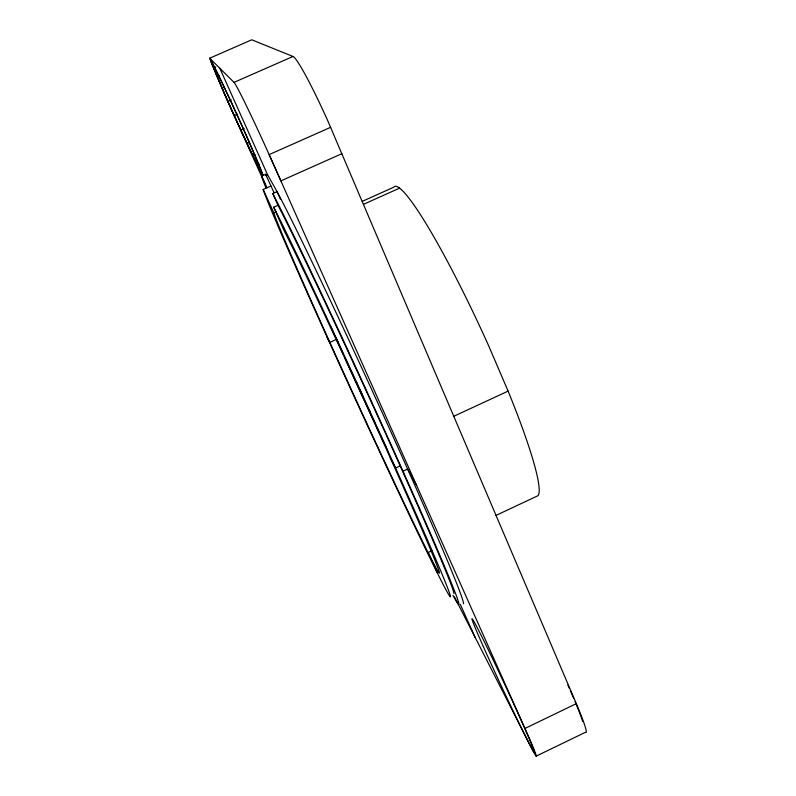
<?xml version="1.0" encoding="UTF-8"?>
<svg xmlns="http://www.w3.org/2000/svg" width="796" height="796" viewBox="0 0 796 796"><rect width="100%" height="100%" fill="white"/><g stroke="black" fill="none" stroke-linecap="round" stroke-linejoin="round"><path stroke-width="1.19" d="M262.839 174.991C247.168 136.206 229.935 97.739 210.88 60.426C226.074 99.43 243.835 137.678 262.551 175.07M454.476 596.9L533.768 752.339A70.147 1.781 65 0 0 524.952 728.449L576.314 703.664L327.415 119.947A81.869 6.408 66.2 0 0 293.008 56.466L251.765 39.8L209.696 58.208L224.82 94.744L264.839 183.597M536.066 756.2L585.368 732.32A69.948 4.517 64.4 0 0 576.314 703.664M432.347 550.543L428.168 552.504L437.084 572.244M495.779 515.519L538.056 495.659A170.573 18.945 65.3 0 0 508.107 391.115L488.664 345.802A170.573 18.945 65.3 0 0 393.672 187.259L362.24 201.378M400.189 465.939L395.612 468.068L390.259 457.859M403.005 471.192L407.642 469.043L416.636 485.451M453.75 416.298L508.107 391.115M363.842 204.174L399.592 188.125M341.892 153.688L280.879 180.891L265.854 147.26A82.127 2.527 65.7 0 0 234.014 82.376L209.696 58.208L211.219 60.775M453.919 593.577A223.994 4.856 65.4 0 0 384.398 430.905A223.994 4.856 65.4 0 0 277.963 205.298L273.695 207.209A224.044 4.119 65.4 0 1 425.163 534.643A224.044 4.119 65.4 0 1 393.214 480.884A224.044 4.119 65.4 0 1 263.158 189.488L270.978 186.005M277.963 205.298L272.769 193.537L277.058 191.617A237.208 5.95 65.4 0 1 390.667 431.263A237.208 5.95 65.4 0 1 463.501 603.806M263.158 189.488L273.864 212.9L276.093 211.905M330.648 127.3L269.167 154.603L524.952 728.449M257.397 165.18L259.625 164.185M265.884 187.916A237.258 5.154 65.4 0 1 261.705 176.016L265.615 174.274L267.615 174.841L277.058 191.617L280.351 199.109M240.81 129.887L244.223 128.385M247.068 143.449L249.347 142.444M252.71 155.459L254.929 154.474M227.954 101.4L231.298 99.938M234.313 115.599L237.636 114.127M213.497 67.889L215.726 66.914M217.189 76.744L219.457 75.749M234.014 82.376L293.008 56.466M222.124 88.177L224.363 87.192M338.051 342.131L336.509 339.305L329.773 342.38L326.887 336.877M261.705 176.016L267.068 187.747M274.033 192.692L265.615 174.274A237.208 5.95 65.4 0 0 265.954 175.618M219.805 68.257L267.615 174.841M460.297 604.363L475.182 637.556M273.695 207.209L283.953 230.313A197.706 3.622 65.4 0 1 417.95 520.236A197.706 3.622 65.4 0 1 387.244 467.242A197.706 3.622 65.4 0 1 273.864 212.9M272.769 193.537A237.258 5.154 65.4 0 1 401.403 467.62A237.258 5.154 65.4 0 1 452.944 595.358M386.717 448.576A197.617 4.925 65.4 0 1 380.458 435.203M379.413 432.944A197.617 4.925 65.4 0 1 344.429 356.857M343.424 354.628A197.617 4.925 65.4 0 1 334.977 335.892M333.952 333.624A197.617 4.925 65.4 0 1 330.897 326.808M370.468 412.547A171.538 4.269 65.4 0 1 369.444 410.338M362.757 395.831A171.538 4.269 65.4 0 1 359.663 389.105M357.613 384.637A171.538 4.269 65.4 0 1 356.598 382.418M567.856 685.008A73.948 4.766 64.4 0 1 569.389 688.45M570.384 690.709A73.948 4.766 64.4 0 1 573.647 698.221M575.12 701.714A73.948 4.766 64.4 0 1 582.682 721.355M262.77 175.14L260.312 171.14A63.242 1.373 65.6 0 1 229.626 105.271A63.242 1.373 65.6 0 1 210.88 60.426A63.212 1.373 65.6 0 1 233.059 106.216A63.212 1.373 65.6 0 1 261.317 170.563L262.77 175.14M483.281 646.452A74.157 1.881 65 0 0 534.245 752.578A74.157 1.881 65 0 0 492.286 658.113A74.157 1.881 65 0 0 483.281 646.452"/></g></svg>
